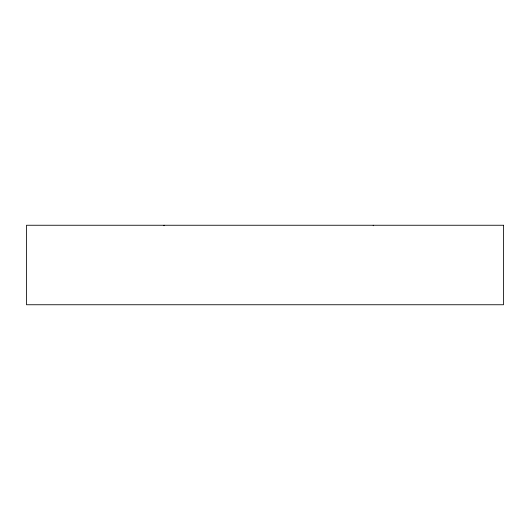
<?xml version="1.0" encoding="UTF-8"?>
<svg xmlns="http://www.w3.org/2000/svg" width="530" height="530" viewBox="0 0 530 530"><rect width="100%" height="100%" fill="white"/><g stroke="black" fill="none" stroke-linecap="round" stroke-linejoin="round"><path stroke-width="0.79" d="M163.942 225.72L164.101 225.25M373.206 225.25L373.378 225.74M503.5 225.25L26.5 225.25L26.5 304.75L503.5 304.75L503.5 225.25"/></g></svg>
